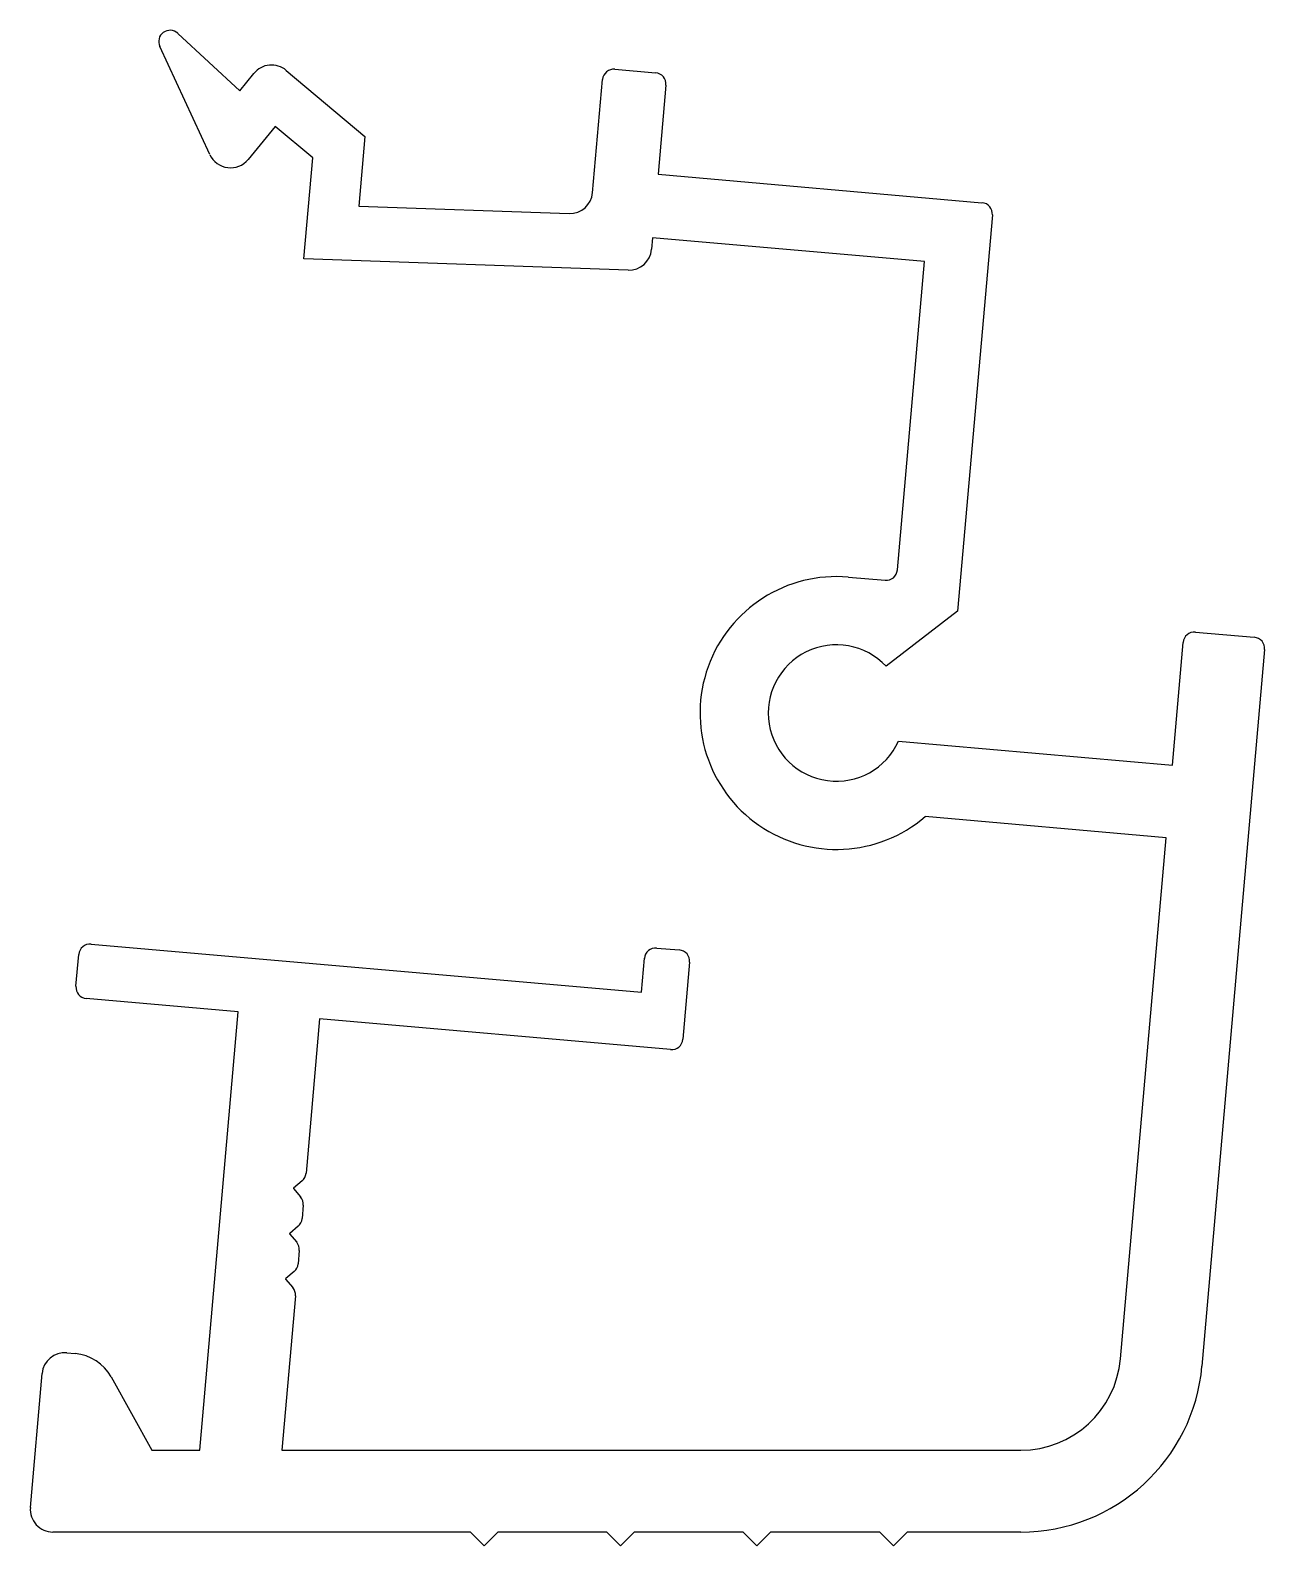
# Model space of a CAD drawing. Extents: x -11.9 to 15.2, y 0.2 to 33.5.
import ezdxf

# ---------------------------------------------------------------- set-up
doc = ezdxf.new("R2010")
doc.units = 0
doc.layers.get('0').update_dxf_attribs({"linetype": 'CONTINUOUS'})

msp = doc.modelspace()

# ---------------------------------------------------------------- linework, layer by layer
at = {"color": 7, "linetype": 'CONTINUOUS'}
for p, q in [((-8.677, 33.417), (-7.312, 32.156)), ((-7.97, 30.749), (-9.074, 33.128)), ((-7.312, 32.156), (-7.001, 32.536)), ((-6.293, 32.603), (-4.562, 31.15)), ((0.449, 29.913), (0.667, 32.401)), ((0.937, 32.629), (1.834, 32.55)), ((2.061, 32.279), (1.89, 30.317)), ((-6.535, 31.369), (-7.129, 30.642)), ((-5.708, 30.676), (-6.535, 31.369)), ((-4.562, 31.15), (-4.696, 29.619)), ((-5.902, 28.46), (-5.708, 30.676)), ((1.89, 30.317), (9.012, 29.693)), ((-4.696, 29.619), (-0.067, 29.457)), ((9.24, 29.423), (8.477, 20.706)), ((1.768, 28.922), (1.745, 28.667)), ((7.745, 28.399), (1.768, 28.922)), ((1.23, 28.211), (-5.902, 28.46)), ((7.151, 21.615), (7.745, 28.399)), ((6.073, 21.458), (6.88, 21.388)), ((8.477, 20.706), (6.904, 19.497)), ((13.2, 17.321), (13.436, 20.021)), ((13.707, 20.248), (15.002, 20.135)), ((15.229, 19.864), (13.851, 4.109)), ((7.177, 17.848), (13.2, 17.321)), ((13.061, 15.727), (7.763, 16.191)), ((12.058, 4.266), (13.061, 15.727)), ((-10.583, 13.387), (1.52, 12.328)), ((-10.915, 12.462), (-10.854, 13.159)), ((1.52, 12.328), (1.586, 13.075)), ((1.857, 13.302), (2.355, 13.259)), ((2.582, 12.988), (2.434, 11.294)), ((-7.351, 11.899), (-10.688, 12.191)), ((-8.194, 2.258), (-7.351, 11.899)), ((-5.558, 11.742), (-5.855, 8.348)), ((2.163, 11.067), (-5.558, 11.742)), ((-5.855, 8.348), (-5.855, 8.348)), ((-6.129, 8.012), (-5.974, 7.827)), ((-5.943, 8.179), (-6.128, 8.023)), ((-5.916, 7.644), (-5.942, 7.352)), ((-6.216, 7.016), (-6.061, 6.83)), ((-6.03, 7.183), (-6.215, 7.027)), ((-6.003, 6.648), (-6.029, 6.356)), ((-6.304, 6.02), (-6.148, 5.834)), ((-6.117, 6.187), (-6.303, 6.031)), ((-6.09, 5.652), (-6.387, 2.258)), ((-6.09, 5.652), (-6.09, 5.652)), ((-11.119, 4.399), (-10.93, 4.383)), ((-11.918, 0.998), (-11.66, 3.945)), ((-10.143, 3.871), (-9.248, 2.258)), ((-9.248, 2.258), (-8.194, 2.258)), ((-6.387, 2.258), (9.866, 2.258)), ((-2.237, 0.458), (-11.424, 0.458)), ((-1.937, 0.158), (-2.237, 0.458)), ((-1.637, 0.458), (-1.937, 0.158)), ((0.763, 0.458), (-1.637, 0.458)), ((1.063, 0.158), (0.763, 0.458)), ((1.363, 0.458), (1.063, 0.158)), ((3.763, 0.458), (1.363, 0.458)), ((4.063, 0.158), (3.763, 0.458)), ((4.363, 0.458), (4.063, 0.158)), ((6.763, 0.458), (4.363, 0.458)), ((7.063, 0.158), (6.763, 0.458)), ((7.363, 0.458), (7.063, 0.158)), ((9.866, 0.458), (7.363, 0.458))]:
    msp.add_line(p, q, dxfattribs=at)
for centre, radius, start, end in [((-8.847, 33.234), 0.25, 47.2622, 204.8833), ((-6.614, 32.22), 0.5, 50, 140.7131), ((0.916, 32.379), 0.25, 85, 175), ((1.812, 32.301), 0.25, 355, 85), ((-7.516, 30.959), 0.5, 204.8833, 320.7131), ((-0.049, 29.957), 0.5, 268, 355), ((8.991, 29.444), 0.25, 355, 85), ((1.247, 28.711), 0.5, 268, 355), ((5.811, 18.47), 3, 85, 310.573), ((6.902, 21.637), 0.25, 265, 355), ((13.685, 19.999), 0.25, 85, 175), ((14.98, 19.886), 0.25, 355, 85), ((5.811, 18.47), 1.5, 43.2193, 335.5288), ((-10.605, 13.138), 0.25, 85, 175), ((1.835, 13.053), 0.25, 85, 175), ((2.333, 13.01), 0.25, 355, 85), ((-10.666, 12.44), 0.25, 175, 265), ((2.185, 11.316), 0.25, 265, 355), ((-6.104, 8.37), 0.25, 310, 355), ((-6.123, 8.017), 0.008, 130, 220), ((-6.165, 7.666), 0.25, 355, 40), ((-6.191, 7.374), 0.25, 310, 355), ((-6.21, 7.021), 0.008, 130, 220), ((-6.252, 6.67), 0.25, 355, 40), ((-6.278, 6.378), 0.25, 310, 355), ((-6.297, 6.025), 0.008, 130, 220), ((-6.339, 5.674), 0.25, 355, 40), ((-11.162, 3.901), 0.5, 85, 175), ((-11.017, 3.386), 1, 29, 85), ((9.866, 4.458), 2.2, 270, 355), ((9.866, 4.458), 4, 270, 355), ((-11.42, 0.958), 0.5, 175.428, 269.572)]:
    msp.add_arc(centre, radius, start, end, dxfattribs=at)

doc.saveas('drawing.dxf')
